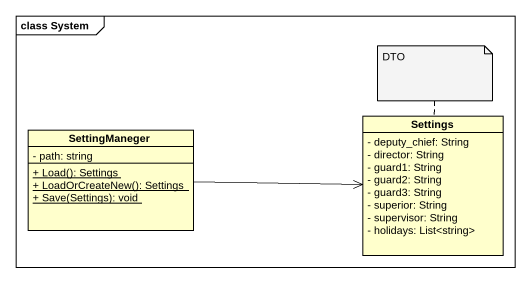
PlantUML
@startuml
mainframe class System
hide circle
hide empty members
skinparam classAttributeIconSize 0
class SettingManeger {
  - path: string
  {static} + Load(): Settings
  {static} + LoadOrCreateNew(): Settings
  {static} + Save(Settings): void
}
class Settings {
  - deputy_chief: String
  - director: String
  - guard1: String
  - guard2: String
  - guard3: String
  - superior: String
  - supervisor: String
  - holidays: List<string>
}
SettingManeger -right-> Settings
note top of Settings : DTO
@enduml
